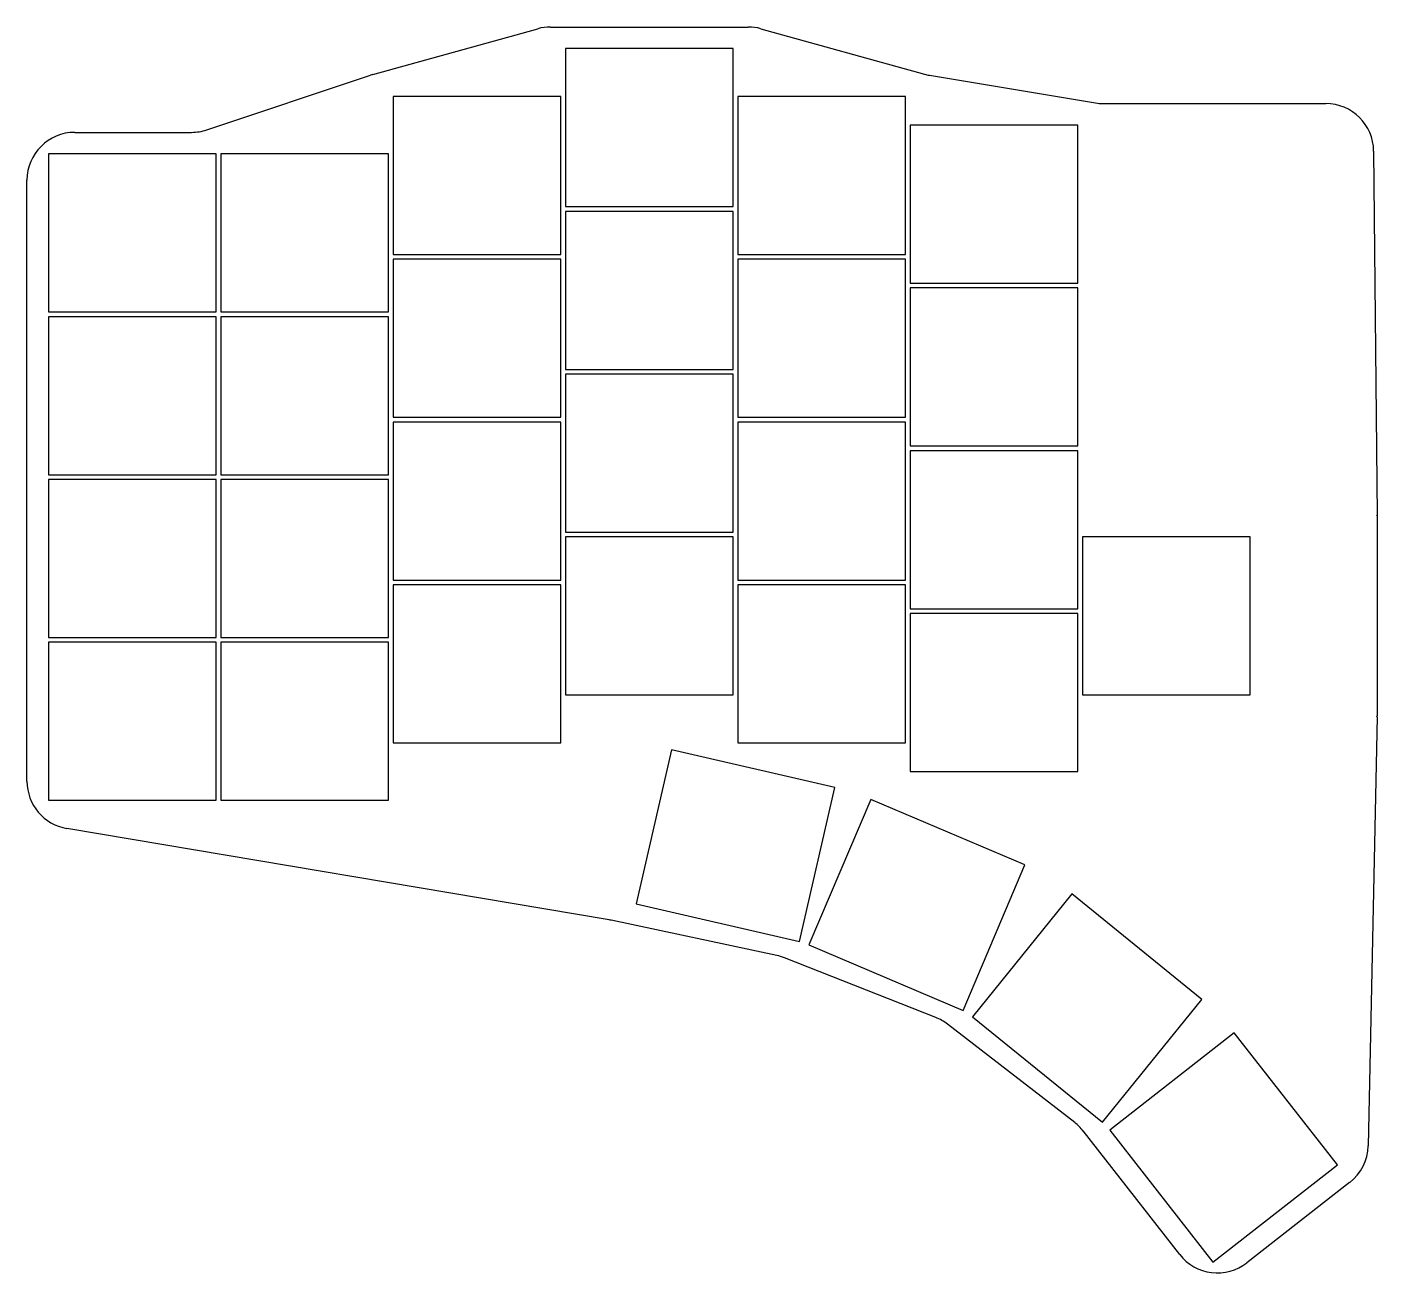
# Model space of a CAD drawing. Header units: millimetres. Extents: x -11 to 130, y -58 to 72.
import ezdxf

# ---------------------------------------------------------------- set-up
doc = ezdxf.new("R2010")
doc.units = ezdxf.units.MM

msp = doc.modelspace()

# ---------------------------------------------------------------- linework, layer by layer
for p, q in [((25.12, 67.53), (42.34, 72.32)), ((43.68, 72.5), (64.32, 72.5)), ((65.66, 72.32), (82.74, 67.57)), ((62.75, 70.25), (45.25, 70.25)), ((45.25, 70.25), (45.25, 53.75)), ((62.75, 53.75), (62.75, 70.25)), ((7.77, 61.76), (24.88, 67.46)), ((83.26, 67.46), (100.59, 64.57)), ((44.75, 65.25), (27.25, 65.25)), ((27.25, 65.25), (27.25, 48.75)), ((44.75, 48.75), (44.75, 65.25)), ((80.75, 65.25), (63.25, 65.25)), ((63.25, 65.25), (63.25, 48.75)), ((80.75, 48.75), (80.75, 65.25)), ((101.41, 64.5), (124.65, 64.5)), ((98.75, 62.25), (81.25, 62.25)), ((81.25, 62.25), (81.25, 45.75)), ((98.75, 45.75), (98.75, 62.25)), ((-6, 61.5), (6.19, 61.5)), ((8.75, 59.25), (-8.75, 59.25)), ((-8.75, 59.25), (-8.75, 42.75)), ((8.75, 42.75), (8.75, 59.25)), ((26.75, 59.25), (9.25, 59.25)), ((9.25, 59.25), (9.25, 42.75)), ((26.75, 42.75), (26.75, 59.25)), ((129.65, 59.55), (130, 21.52)), ((-11, -6.27), (-11, 56.5)), ((45.25, 53.75), (62.75, 53.75)), ((62.75, 53.25), (45.25, 53.25)), ((45.25, 53.25), (45.25, 36.75)), ((62.75, 36.75), (62.75, 53.25)), ((27.25, 48.75), (44.75, 48.75)), ((44.75, 48.25), (27.25, 48.25)), ((27.25, 48.25), (27.25, 31.75)), ((44.75, 31.75), (44.75, 48.25)), ((63.25, 48.75), (80.75, 48.75)), ((80.75, 48.25), (63.25, 48.25)), ((63.25, 48.25), (63.25, 31.75)), ((80.75, 31.75), (80.75, 48.25)), ((81.25, 45.75), (98.75, 45.75)), ((98.75, 45.25), (81.25, 45.25)), ((81.25, 45.25), (81.25, 28.75)), ((98.75, 28.75), (98.75, 45.25)), ((-8.75, 42.75), (8.75, 42.75)), ((9.25, 42.75), (26.75, 42.75)), ((8.75, 42.25), (-8.75, 42.25)), ((-8.75, 42.25), (-8.75, 25.75)), ((8.75, 25.75), (8.75, 42.25)), ((26.75, 42.25), (9.25, 42.25)), ((9.25, 42.25), (9.25, 25.75)), ((26.75, 25.75), (26.75, 42.25)), ((45.25, 36.75), (62.75, 36.75)), ((62.75, 36.25), (45.25, 36.25)), ((45.25, 36.25), (45.25, 19.75)), ((62.75, 19.75), (62.75, 36.25)), ((27.25, 31.75), (44.75, 31.75)), ((44.75, 31.25), (27.25, 31.25)), ((27.25, 31.25), (27.25, 14.75)), ((44.75, 14.75), (44.75, 31.25)), ((63.25, 31.75), (80.75, 31.75)), ((80.75, 31.25), (63.25, 31.25)), ((63.25, 31.25), (63.25, 14.75)), ((80.75, 14.75), (80.75, 31.25)), ((81.25, 28.75), (98.75, 28.75)), ((98.75, 28.25), (81.25, 28.25)), ((81.25, 28.25), (81.25, 11.75)), ((98.75, 11.75), (98.75, 28.25)), ((-8.75, 25.75), (8.75, 25.75)), ((9.25, 25.75), (26.75, 25.75)), ((8.75, 25.25), (-8.75, 25.25)), ((-8.75, 25.25), (-8.75, 8.75)), ((8.75, 8.75), (8.75, 25.25)), ((26.75, 25.25), (9.25, 25.25)), ((9.25, 25.25), (9.25, 8.75)), ((26.75, 8.75), (26.75, 25.25)), ((130, 21.48), (130, 0.55)), ((45.25, 19.75), (62.75, 19.75)), ((62.75, 19.25), (45.25, 19.25)), ((45.25, 19.25), (45.25, 2.75)), ((62.75, 2.75), (62.75, 19.25)), ((116.75, 19.25), (99.25, 19.25)), ((99.25, 19.25), (99.25, 2.75)), ((116.75, 2.75), (116.75, 19.25)), ((27.25, 14.75), (44.75, 14.75)), ((44.75, 14.25), (27.25, 14.25)), ((27.25, 14.25), (27.25, -2.25)), ((44.75, -2.25), (44.75, 14.25)), ((63.25, 14.75), (80.75, 14.75)), ((80.75, 14.25), (63.25, 14.25)), ((63.25, 14.25), (63.25, -2.25)), ((80.75, -2.25), (80.75, 14.25)), ((81.25, 11.75), (98.75, 11.75)), ((98.75, 11.25), (81.25, 11.25)), ((81.25, 11.25), (81.25, -5.25)), ((98.75, -5.25), (98.75, 11.25)), ((-8.75, 8.75), (8.75, 8.75)), ((9.25, 8.75), (26.75, 8.75)), ((8.75, 8.25), (-8.75, 8.25)), ((-8.75, 8.25), (-8.75, -8.25)), ((8.75, -8.25), (8.75, 8.25)), ((26.75, 8.25), (9.25, 8.25)), ((9.25, 8.25), (9.25, -8.25)), ((26.75, -8.25), (26.75, 8.25)), ((45.25, 2.75), (62.75, 2.75)), ((99.25, 2.75), (116.75, 2.75)), ((130, 0.45), (129.06, -44.33)), ((27.25, -2.25), (44.75, -2.25)), ((63.25, -2.25), (80.75, -2.25)), ((56.33, -2.99), (52.62, -19.07)), ((73.38, -6.93), (56.33, -2.99)), ((81.25, -5.25), (98.75, -5.25)), ((69.67, -23.01), (73.38, -6.93)), ((-8.75, -8.25), (8.75, -8.25)), ((9.25, -8.25), (26.75, -8.25)), ((77.12, -8.17), (70.67, -23.36)), ((93.22, -15.01), (77.12, -8.17)), ((49.81, -20.74), (-6.83, -11.2)), ((86.78, -30.2), (93.22, -15.01)), ((98.12, -18.04), (87.74, -30.86)), ((111.72, -29.05), (98.12, -18.04)), ((52.62, -19.07), (69.67, -23.01)), ((67.31, -24.46), (50.03, -20.78)), ((70.67, -23.36), (86.78, -30.2)), ((83.91, -30.93), (68.1, -24.7)), ((101.34, -41.87), (111.72, -29.05)), ((87.74, -30.86), (101.34, -41.87)), ((98.43, -41.92), (85.14, -31.63)), ((115.08, -32.53), (102.08, -42.69)), ((125.86, -46.32), (115.08, -32.53)), ((109.39, -55.7), (99.31, -42.79)), ((102.08, -42.69), (112.85, -56.48)), ((112.85, -56.48), (125.86, -46.32)), ((127.14, -48.17), (116.41, -56.56))]:
    msp.add_line(p, q)
for centre, start, end in [((43.68, 67.5), 90, 105.5241), ((64.32, 67.5), 74.4759, 90), ((26.46, 62.72), 105.5241, 108.435), ((84.08, 72.39), 254.4759, 260.5377), ((101.41, 69.5), 260.5377, 270), ((124.65, 59.5), 0.533, 90), ((-6, 56.5), 90, 180), ((6.19, 66.5), 270, 288.435), ((125, 21.48), 0, 0.533), ((125, 0.55), 358.8048, 0), ((-6, -6.27), 180, 260.4434), ((48.98, -25.67), 77.97, 80.4434), ((66.27, -29.35), 68.4912, 77.97), ((82.08, -35.58), 52.2492, 68.4912), ((95.37, -45.87), 38, 52.2492), ((124.07, -44.23), 308, 358.8048), ((113.33, -52.62), 218, 308)]:
    msp.add_arc(centre, 5, start, end)

doc.saveas('drawing.dxf')
